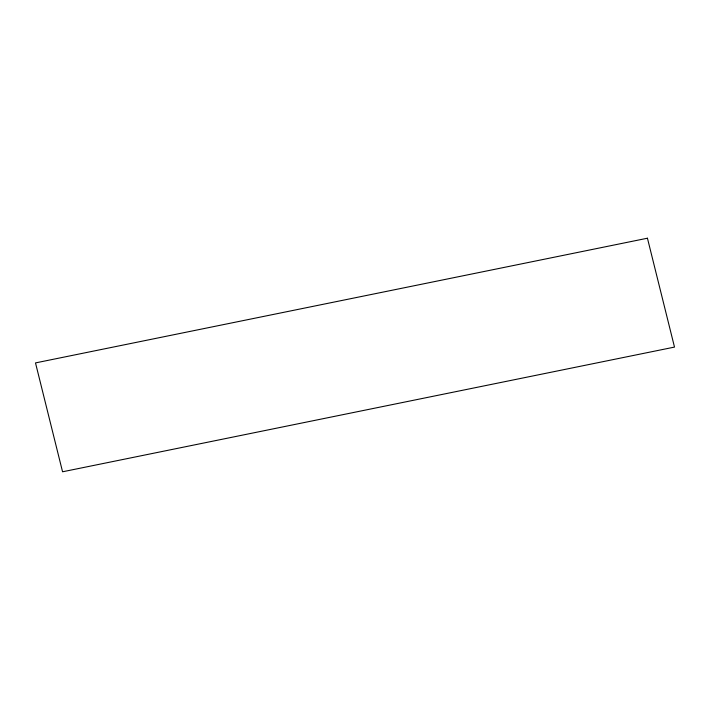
<?xml version="1.0" encoding="UTF-8"?>
<svg xmlns="http://www.w3.org/2000/svg" width="710" height="710" viewBox="0 0 710 710"><rect width="100%" height="100%" fill="white"/><g stroke="black" fill="none" stroke-linecap="round" stroke-linejoin="round"><path stroke-width="1.06" d="M647.44 238.214L35.5 362.908L62.56 471.786L674.5 347.092L647.44 238.214"/></g></svg>
